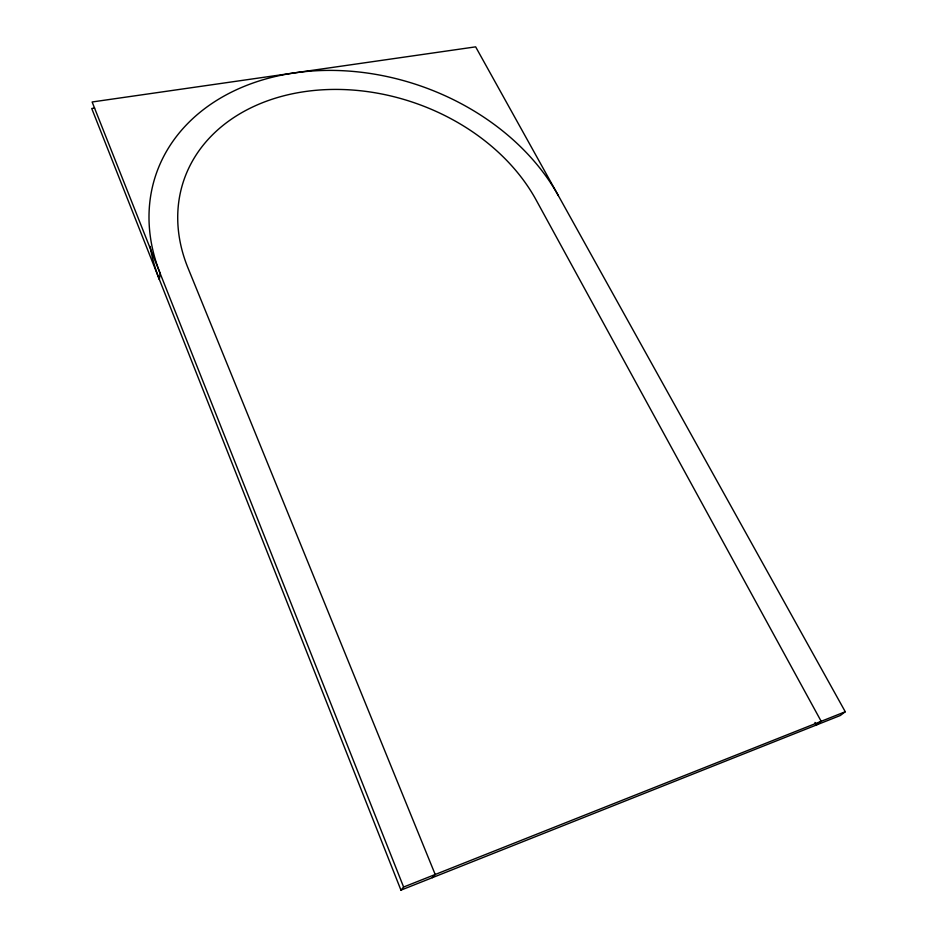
<?xml version="1.0" encoding="UTF-8"?>
<svg xmlns="http://www.w3.org/2000/svg" width="937" height="937" viewBox="0 0 937 937"><rect width="100%" height="100%" fill="white"/><g stroke="black" fill="none" stroke-linecap="round" stroke-linejoin="round"><path stroke-width="1.41" d="M94.625 108.083L91.732 108.505L400.954 890.15L403.613 887.034L845.268 711.745L475.645 46.85L92.131 101.981L403.613 887.034M432.367 877.664L435.201 874.49L187.986 267.959A192.284 147.449 18.6 0 1 295.038 93.255A192.284 147.449 18.6 0 1 536.14 200.003L821.175 721.303L816.361 725.015L814.967 722.439M845.268 711.745L840.348 715.481L400.954 890.15M558.37 195.669A219.949 168.812 18.6 0 0 283.349 74.784A219.949 168.812 18.6 0 0 160.145 273.393L159.337 279.402A218.778 168.437 18.6 0 1 150.143 246.396"/></g></svg>
